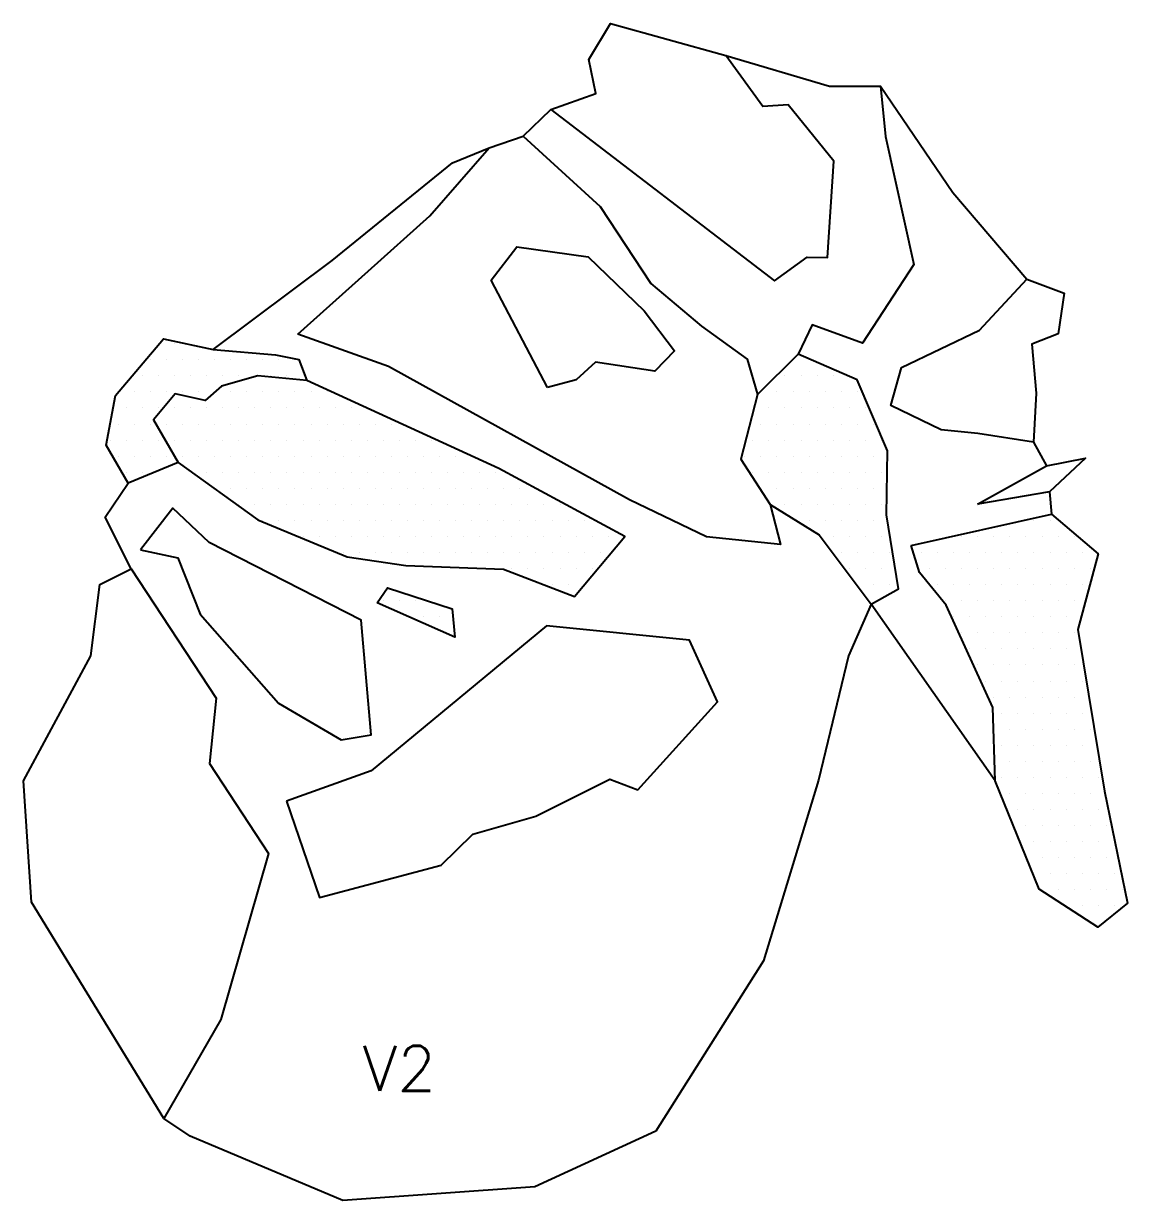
# Model space of a CAD drawing. Header units: metres. Extents: x 0.38 to 3.37, y -16.46 to -13.19.
# Drawn here: x 0.383 to 1.241, y -15.717 to -14.801 of the extents above; entities that cross this region are included whole.
import ezdxf

# ---------------------------------------------------------------- set-up
doc = ezdxf.new("R2010")
doc.units = ezdxf.units.M
doc.header["$LTSCALE"] = 25
doc.header["$MEASUREMENT"] = 0
doc.layers.get('0').update_dxf_attribs({"linetype": 'CONTINUOUS'})
for name, color, linetype in [('BEFUND', 1, 'CONTINUOUS'), ('BEFUNDSCHRAFF', 1, 'CONTINUOUS'), ('STEINE', 4, 'CONTINUOUS'), ('STEINESCHRAFF', 4, 'CONTINUOUS')]:
    doc.layers.add(name, color=color, linetype=linetype)
doc.styles.get("Standard").update_dxf_attribs({"font": 'txt.shx'})

# ---------------------------------------------------------------- blocks, each defined once
blk = doc.blocks.new('*X1')
at = {"color": 0}
for p, q in [((50, -1505), (50, -1505)), ((48.125, -1506.25), (48.125, -1506.25)), ((49.375, -1506.25), (49.375, -1506.25)), ((50.625, -1506.25), (50.625, -1506.25)), ((51.875, -1506.25), (51.875, -1506.25)), ((53.125, -1506.25), (53.125, -1506.25)), ((54.375, -1506.25), (54.375, -1506.25)), ((55.625, -1506.25), (55.625, -1506.25)), ((56.875, -1506.25), (56.875, -1506.25)), ((58.125, -1506.25), (58.125, -1506.25)), ((59.375, -1506.25), (59.375, -1506.25)), ((98.125, -1506.25), (98.125, -1506.25)), ((99.375, -1506.25), (99.375, -1506.25)), ((47.5, -1507.5), (47.5, -1507.5)), ((48.75, -1507.5), (48.75, -1507.5)), ((50, -1507.5), (50, -1507.5)), ((51.25, -1507.5), (51.25, -1507.5)), ((52.5, -1507.5), (52.5, -1507.5)), ((53.75, -1507.5), (53.75, -1507.5)), ((55, -1507.5), (55, -1507.5)), ((56.25, -1507.5), (56.25, -1507.5)), ((57.5, -1507.5), (57.5, -1507.5)), ((58.75, -1507.5), (58.75, -1507.5)), ((60, -1507.5), (60, -1507.5)), ((97.5, -1507.5), (97.5, -1507.5)), ((98.75, -1507.5), (98.75, -1507.5)), ((100, -1507.5), (100, -1507.5)), ((101.25, -1507.5), (101.25, -1507.5)), ((46.875, -1508.75), (46.875, -1508.75)), ((48.125, -1508.75), (48.125, -1508.75)), ((49.375, -1508.75), (49.375, -1508.75)), ((50.625, -1508.75), (50.625, -1508.75)), ((51.875, -1508.75), (51.875, -1508.75)), ((53.125, -1508.75), (53.125, -1508.75)), ((54.375, -1508.75), (54.375, -1508.75)), ((55.625, -1508.75), (55.625, -1508.75)), ((56.875, -1508.75), (56.875, -1508.75)), ((58.125, -1508.75), (58.125, -1508.75)), ((59.375, -1508.75), (59.375, -1508.75)), ((60.625, -1508.75), (60.625, -1508.75)), ((61.875, -1508.75), (61.875, -1508.75)), ((95.625, -1508.75), (95.625, -1508.75)), ((96.875, -1508.75), (96.875, -1508.75)), ((98.125, -1508.75), (98.125, -1508.75)), ((99.375, -1508.75), (99.375, -1508.75)), ((100.625, -1508.75), (100.625, -1508.75)), ((101.875, -1508.75), (101.875, -1508.75)), ((103.125, -1508.75), (103.125, -1508.75)), ((46.25, -1510), (46.25, -1510)), ((47.5, -1510), (47.5, -1510)), ((48.75, -1510), (48.75, -1510)), ((50, -1510), (50, -1510)), ((51.25, -1510), (51.25, -1510)), ((52.5, -1510), (52.5, -1510)), ((53.75, -1510), (53.75, -1510)), ((55, -1510), (55, -1510)), ((56.25, -1510), (56.25, -1510)), ((57.5, -1510), (57.5, -1510)), ((58.75, -1510), (58.75, -1510)), ((60, -1510), (60, -1510)), ((61.25, -1510), (61.25, -1510)), ((62.5, -1510), (62.5, -1510)), ((63.75, -1510), (63.75, -1510)), ((96.25, -1510), (96.25, -1510)), ((97.5, -1510), (97.5, -1510)), ((98.75, -1510), (98.75, -1510)), ((100, -1510), (100, -1510)), ((101.25, -1510), (101.25, -1510)), ((102.5, -1510), (102.5, -1510)), ((103.75, -1510), (103.75, -1510)), ((45.625, -1511.25), (45.625, -1511.25)), ((46.875, -1511.25), (46.875, -1511.25)), ((48.125, -1511.25), (48.125, -1511.25)), ((49.375, -1511.25), (49.375, -1511.25)), ((50.625, -1511.25), (50.625, -1511.25)), ((51.875, -1511.25), (51.875, -1511.25)), ((53.125, -1511.25), (53.125, -1511.25)), ((54.375, -1511.25), (54.375, -1511.25)), ((55.625, -1511.25), (55.625, -1511.25)), ((56.875, -1511.25), (56.875, -1511.25)), ((58.125, -1511.25), (58.125, -1511.25)), ((59.375, -1511.25), (59.375, -1511.25)), ((60.625, -1511.25), (60.625, -1511.25)), ((61.875, -1511.25), (61.875, -1511.25)), ((63.125, -1511.25), (63.125, -1511.25)), ((64.375, -1511.25), (64.375, -1511.25)), ((65.625, -1511.25), (65.625, -1511.25)), ((66.875, -1511.25), (66.875, -1511.25)), ((95.625, -1511.25), (95.625, -1511.25)), ((96.875, -1511.25), (96.875, -1511.25)), ((98.125, -1511.25), (98.125, -1511.25)), ((99.375, -1511.25), (99.375, -1511.25)), ((100.625, -1511.25), (100.625, -1511.25)), ((101.875, -1511.25), (101.875, -1511.25)), ((103.125, -1511.25), (103.125, -1511.25)), ((104.375, -1511.25), (104.375, -1511.25)), ((45, -1512.5), (45, -1512.5)), ((46.25, -1512.5), (46.25, -1512.5)), ((47.5, -1512.5), (47.5, -1512.5)), ((48.75, -1512.5), (48.75, -1512.5)), ((50, -1512.5), (50, -1512.5)), ((51.25, -1512.5), (51.25, -1512.5)), ((52.5, -1512.5), (52.5, -1512.5)), ((53.75, -1512.5), (53.75, -1512.5)), ((55, -1512.5), (55, -1512.5)), ((56.25, -1512.5), (56.25, -1512.5)), ((57.5, -1512.5), (57.5, -1512.5)), ((58.75, -1512.5), (58.75, -1512.5)), ((60, -1512.5), (60, -1512.5)), ((61.25, -1512.5), (61.25, -1512.5)), ((62.5, -1512.5), (62.5, -1512.5)), ((63.75, -1512.5), (63.75, -1512.5)), ((65, -1512.5), (65, -1512.5)), ((66.25, -1512.5), (66.25, -1512.5)), ((67.5, -1512.5), (67.5, -1512.5)), ((68.75, -1512.5), (68.75, -1512.5)), ((70, -1512.5), (70, -1512.5)), ((95, -1512.5), (95, -1512.5)), ((96.25, -1512.5), (96.25, -1512.5)), ((97.5, -1512.5), (97.5, -1512.5)), ((98.75, -1512.5), (98.75, -1512.5)), ((100, -1512.5), (100, -1512.5)), ((101.25, -1512.5), (101.25, -1512.5)), ((102.5, -1512.5), (102.5, -1512.5)), ((103.75, -1512.5), (103.75, -1512.5)), ((105, -1512.5), (105, -1512.5)), ((45.625, -1513.75), (45.625, -1513.75)), ((46.875, -1513.75), (46.875, -1513.75)), ((48.125, -1513.75), (48.125, -1513.75)), ((49.375, -1513.75), (49.375, -1513.75)), ((50.625, -1513.75), (50.625, -1513.75)), ((51.875, -1513.75), (51.875, -1513.75)), ((53.125, -1513.75), (53.125, -1513.75)), ((54.375, -1513.75), (54.375, -1513.75)), ((55.625, -1513.75), (55.625, -1513.75)), ((56.875, -1513.75), (56.875, -1513.75)), ((58.125, -1513.75), (58.125, -1513.75)), ((59.375, -1513.75), (59.375, -1513.75)), ((60.625, -1513.75), (60.625, -1513.75)), ((61.875, -1513.75), (61.875, -1513.75)), ((63.125, -1513.75), (63.125, -1513.75)), ((64.375, -1513.75), (64.375, -1513.75)), ((65.625, -1513.75), (65.625, -1513.75)), ((66.875, -1513.75), (66.875, -1513.75)), ((68.125, -1513.75), (68.125, -1513.75)), ((69.375, -1513.75), (69.375, -1513.75)), ((70.625, -1513.75), (70.625, -1513.75)), ((71.875, -1513.75), (71.875, -1513.75)), ((73.125, -1513.75), (73.125, -1513.75)), ((94.375, -1513.75), (94.375, -1513.75)), ((95.625, -1513.75), (95.625, -1513.75)), ((96.875, -1513.75), (96.875, -1513.75)), ((98.125, -1513.75), (98.125, -1513.75)), ((99.375, -1513.75), (99.375, -1513.75)), ((100.625, -1513.75), (100.625, -1513.75)), ((101.875, -1513.75), (101.875, -1513.75)), ((103.125, -1513.75), (103.125, -1513.75)), ((104.375, -1513.75), (104.375, -1513.75)), ((46.25, -1515), (46.25, -1515)), ((47.5, -1515), (47.5, -1515)), ((52.5, -1515), (52.5, -1515)), ((53.75, -1515), (53.75, -1515)), ((55, -1515), (55, -1515)), ((56.25, -1515), (56.25, -1515)), ((57.5, -1515), (57.5, -1515)), ((58.75, -1515), (58.75, -1515)), ((60, -1515), (60, -1515)), ((61.25, -1515), (61.25, -1515)), ((62.5, -1515), (62.5, -1515)), ((63.75, -1515), (63.75, -1515)), ((65, -1515), (65, -1515)), ((66.25, -1515), (66.25, -1515)), ((67.5, -1515), (67.5, -1515)), ((68.75, -1515), (68.75, -1515)), ((70, -1515), (70, -1515)), ((71.25, -1515), (71.25, -1515)), ((72.5, -1515), (72.5, -1515)), ((73.75, -1515), (73.75, -1515)), ((75, -1515), (75, -1515)), ((95, -1515), (95, -1515)), ((96.25, -1515), (96.25, -1515)), ((97.5, -1515), (97.5, -1515)), ((98.75, -1515), (98.75, -1515)), ((100, -1515), (100, -1515)), ((101.25, -1515), (101.25, -1515)), ((102.5, -1515), (102.5, -1515)), ((103.75, -1515), (103.75, -1515)), ((105, -1515), (105, -1515)), ((53.125, -1516.25), (53.125, -1516.25)), ((54.375, -1516.25), (54.375, -1516.25)), ((55.625, -1516.25), (55.625, -1516.25)), ((56.875, -1516.25), (56.875, -1516.25)), ((58.125, -1516.25), (58.125, -1516.25)), ((59.375, -1516.25), (59.375, -1516.25)), ((60.625, -1516.25), (60.625, -1516.25)), ((61.875, -1516.25), (61.875, -1516.25)), ((63.125, -1516.25), (63.125, -1516.25)), ((64.375, -1516.25), (64.375, -1516.25)), ((65.625, -1516.25), (65.625, -1516.25)), ((66.875, -1516.25), (66.875, -1516.25)), ((68.125, -1516.25), (68.125, -1516.25)), ((69.375, -1516.25), (69.375, -1516.25)), ((70.625, -1516.25), (70.625, -1516.25)), ((71.875, -1516.25), (71.875, -1516.25)), ((73.125, -1516.25), (73.125, -1516.25)), ((74.375, -1516.25), (74.375, -1516.25)), ((75.625, -1516.25), (75.625, -1516.25)), ((76.875, -1516.25), (76.875, -1516.25)), ((95.625, -1516.25), (95.625, -1516.25)), ((96.875, -1516.25), (96.875, -1516.25)), ((98.125, -1516.25), (98.125, -1516.25)), ((99.375, -1516.25), (99.375, -1516.25)), ((100.625, -1516.25), (100.625, -1516.25)), ((101.875, -1516.25), (101.875, -1516.25)), ((103.125, -1516.25), (103.125, -1516.25)), ((104.375, -1516.25), (104.375, -1516.25)), ((55, -1517.5), (55, -1517.5)), ((56.25, -1517.5), (56.25, -1517.5)), ((57.5, -1517.5), (57.5, -1517.5)), ((58.75, -1517.5), (58.75, -1517.5)), ((60, -1517.5), (60, -1517.5)), ((61.25, -1517.5), (61.25, -1517.5)), ((62.5, -1517.5), (62.5, -1517.5)), ((63.75, -1517.5), (63.75, -1517.5)), ((65, -1517.5), (65, -1517.5)), ((66.25, -1517.5), (66.25, -1517.5)), ((67.5, -1517.5), (67.5, -1517.5)), ((68.75, -1517.5), (68.75, -1517.5)), ((70, -1517.5), (70, -1517.5)), ((71.25, -1517.5), (71.25, -1517.5)), ((72.5, -1517.5), (72.5, -1517.5)), ((73.75, -1517.5), (73.75, -1517.5)), ((75, -1517.5), (75, -1517.5)), ((76.25, -1517.5), (76.25, -1517.5)), ((77.5, -1517.5), (77.5, -1517.5)), ((78.75, -1517.5), (78.75, -1517.5)), ((80, -1517.5), (80, -1517.5)), ((97.5, -1517.5), (97.5, -1517.5)), ((98.75, -1517.5), (98.75, -1517.5)), ((100, -1517.5), (100, -1517.5)), ((101.25, -1517.5), (101.25, -1517.5)), ((102.5, -1517.5), (102.5, -1517.5)), ((103.75, -1517.5), (103.75, -1517.5)), ((105, -1517.5), (105, -1517.5)), ((56.875, -1518.75), (56.875, -1518.75)), ((58.125, -1518.75), (58.125, -1518.75)), ((59.375, -1518.75), (59.375, -1518.75)), ((60.625, -1518.75), (60.625, -1518.75)), ((61.875, -1518.75), (61.875, -1518.75)), ((63.125, -1518.75), (63.125, -1518.75)), ((64.375, -1518.75), (64.375, -1518.75)), ((65.625, -1518.75), (65.625, -1518.75)), ((66.875, -1518.75), (66.875, -1518.75)), ((68.125, -1518.75), (68.125, -1518.75)), ((69.375, -1518.75), (69.375, -1518.75)), ((70.625, -1518.75), (70.625, -1518.75)), ((71.875, -1518.75), (71.875, -1518.75)), ((73.125, -1518.75), (73.125, -1518.75)), ((74.375, -1518.75), (74.375, -1518.75)), ((75.625, -1518.75), (75.625, -1518.75)), ((76.875, -1518.75), (76.875, -1518.75)), ((78.125, -1518.75), (78.125, -1518.75)), ((79.375, -1518.75), (79.375, -1518.75)), ((80.625, -1518.75), (80.625, -1518.75)), ((81.875, -1518.75), (81.875, -1518.75)), ((99.375, -1518.75), (99.375, -1518.75)), ((100.625, -1518.75), (100.625, -1518.75)), ((101.875, -1518.75), (101.875, -1518.75)), ((103.125, -1518.75), (103.125, -1518.75)), ((104.375, -1518.75), (104.375, -1518.75)), ((116.875, -1518.75), (116.875, -1518.75)), ((118.125, -1518.75), (118.125, -1518.75)), ((60, -1520), (60, -1520)), ((61.25, -1520), (61.25, -1520)), ((62.5, -1520), (62.5, -1520)), ((63.75, -1520), (63.75, -1520)), ((65, -1520), (65, -1520)), ((66.25, -1520), (66.25, -1520)), ((67.5, -1520), (67.5, -1520)), ((68.75, -1520), (68.75, -1520)), ((70, -1520), (70, -1520)), ((71.25, -1520), (71.25, -1520)), ((72.5, -1520), (72.5, -1520)), ((73.75, -1520), (73.75, -1520)), ((75, -1520), (75, -1520)), ((76.25, -1520), (76.25, -1520)), ((77.5, -1520), (77.5, -1520)), ((78.75, -1520), (78.75, -1520)), ((80, -1520), (80, -1520)), ((81.25, -1520), (81.25, -1520)), ((82.5, -1520), (82.5, -1520)), ((83.75, -1520), (83.75, -1520)), ((85, -1520), (85, -1520)), ((101.25, -1520), (101.25, -1520)), ((102.5, -1520), (102.5, -1520)), ((103.75, -1520), (103.75, -1520)), ((105, -1520), (105, -1520)), ((111.25, -1520), (111.25, -1520)), ((112.5, -1520), (112.5, -1520)), ((113.75, -1520), (113.75, -1520)), ((115, -1520), (115, -1520)), ((116.25, -1520), (116.25, -1520)), ((117.5, -1520), (117.5, -1520)), ((118.75, -1520), (118.75, -1520)), ((120, -1520), (120, -1520)), ((63.125, -1521.25), (63.125, -1521.25)), ((64.375, -1521.25), (64.375, -1521.25)), ((65.625, -1521.25), (65.625, -1521.25)), ((66.875, -1521.25), (66.875, -1521.25)), ((68.125, -1521.25), (68.125, -1521.25)), ((69.375, -1521.25), (69.375, -1521.25)), ((70.625, -1521.25), (70.625, -1521.25)), ((71.875, -1521.25), (71.875, -1521.25)), ((73.125, -1521.25), (73.125, -1521.25)), ((74.375, -1521.25), (74.375, -1521.25)), ((75.625, -1521.25), (75.625, -1521.25)), ((76.875, -1521.25), (76.875, -1521.25)), ((78.125, -1521.25), (78.125, -1521.25)), ((79.375, -1521.25), (79.375, -1521.25)), ((80.625, -1521.25), (80.625, -1521.25)), ((81.875, -1521.25), (81.875, -1521.25)), ((83.125, -1521.25), (83.125, -1521.25)), ((101.875, -1521.25), (101.875, -1521.25)), ((103.125, -1521.25), (103.125, -1521.25)), ((104.375, -1521.25), (104.375, -1521.25)), ((105.625, -1521.25), (105.625, -1521.25)), ((108.125, -1521.25), (108.125, -1521.25)), ((109.375, -1521.25), (109.375, -1521.25)), ((110.625, -1521.25), (110.625, -1521.25)), ((111.875, -1521.25), (111.875, -1521.25)), ((113.125, -1521.25), (113.125, -1521.25)), ((114.375, -1521.25), (114.375, -1521.25)), ((115.625, -1521.25), (115.625, -1521.25)), ((116.875, -1521.25), (116.875, -1521.25)), ((118.125, -1521.25), (118.125, -1521.25)), ((119.375, -1521.25), (119.375, -1521.25)), ((120.625, -1521.25), (120.625, -1521.25)), ((75, -1522.5), (75, -1522.5)), ((76.25, -1522.5), (76.25, -1522.5)), ((77.5, -1522.5), (77.5, -1522.5)), ((78.75, -1522.5), (78.75, -1522.5)), ((80, -1522.5), (80, -1522.5)), ((81.25, -1522.5), (81.25, -1522.5)), ((82.5, -1522.5), (82.5, -1522.5)), ((102.5, -1522.5), (102.5, -1522.5)), ((103.75, -1522.5), (103.75, -1522.5)), ((105, -1522.5), (105, -1522.5)), ((108.75, -1522.5), (108.75, -1522.5)), ((110, -1522.5), (110, -1522.5)), ((111.25, -1522.5), (111.25, -1522.5)), ((112.5, -1522.5), (112.5, -1522.5)), ((113.75, -1522.5), (113.75, -1522.5)), ((115, -1522.5), (115, -1522.5)), ((116.25, -1522.5), (116.25, -1522.5)), ((117.5, -1522.5), (117.5, -1522.5)), ((118.75, -1522.5), (118.75, -1522.5)), ((120, -1522.5), (120, -1522.5)), ((121.25, -1522.5), (121.25, -1522.5)), ((79.375, -1523.75), (79.375, -1523.75)), ((80.625, -1523.75), (80.625, -1523.75)), ((81.875, -1523.75), (81.875, -1523.75)), ((103.125, -1523.75), (103.125, -1523.75)), ((104.375, -1523.75), (104.375, -1523.75)), ((105.625, -1523.75), (105.625, -1523.75)), ((109.375, -1523.75), (109.375, -1523.75)), ((110.625, -1523.75), (110.625, -1523.75)), ((111.875, -1523.75), (111.875, -1523.75)), ((113.125, -1523.75), (113.125, -1523.75)), ((114.375, -1523.75), (114.375, -1523.75)), ((115.625, -1523.75), (115.625, -1523.75)), ((116.875, -1523.75), (116.875, -1523.75)), ((118.125, -1523.75), (118.125, -1523.75)), ((119.375, -1523.75), (119.375, -1523.75)), ((120.625, -1523.75), (120.625, -1523.75)), ((66.25, -1525), (66.25, -1525)), ((67.5, -1525), (67.5, -1525)), ((68.75, -1525), (68.75, -1525)), ((110, -1525), (110, -1525)), ((111.25, -1525), (111.25, -1525)), ((112.5, -1525), (112.5, -1525)), ((113.75, -1525), (113.75, -1525)), ((115, -1525), (115, -1525)), ((116.25, -1525), (116.25, -1525)), ((117.5, -1525), (117.5, -1525)), ((118.75, -1525), (118.75, -1525)), ((120, -1525), (120, -1525)), ((69.375, -1526.25), (69.375, -1526.25)), ((70.625, -1526.25), (70.625, -1526.25)), ((110.625, -1526.25), (110.625, -1526.25)), ((111.875, -1526.25), (111.875, -1526.25)), ((113.125, -1526.25), (113.125, -1526.25)), ((114.375, -1526.25), (114.375, -1526.25)), ((115.625, -1526.25), (115.625, -1526.25)), ((116.875, -1526.25), (116.875, -1526.25)), ((118.125, -1526.25), (118.125, -1526.25)), ((119.375, -1526.25), (119.375, -1526.25)), ((71.25, -1527.5), (71.25, -1527.5)), ((111.25, -1527.5), (111.25, -1527.5)), ((112.5, -1527.5), (112.5, -1527.5)), ((113.75, -1527.5), (113.75, -1527.5)), ((115, -1527.5), (115, -1527.5)), ((116.25, -1527.5), (116.25, -1527.5)), ((117.5, -1527.5), (117.5, -1527.5)), ((118.75, -1527.5), (118.75, -1527.5)), ((120, -1527.5), (120, -1527.5)), ((111.875, -1528.75), (111.875, -1528.75)), ((113.125, -1528.75), (113.125, -1528.75)), ((114.375, -1528.75), (114.375, -1528.75)), ((115.625, -1528.75), (115.625, -1528.75)), ((116.875, -1528.75), (116.875, -1528.75)), ((118.125, -1528.75), (118.125, -1528.75)), ((119.375, -1528.75), (119.375, -1528.75)), ((112.5, -1530), (112.5, -1530)), ((113.75, -1530), (113.75, -1530)), ((115, -1530), (115, -1530)), ((116.25, -1530), (116.25, -1530)), ((117.5, -1530), (117.5, -1530)), ((118.75, -1530), (118.75, -1530)), ((120, -1530), (120, -1530)), ((113.125, -1531.25), (113.125, -1531.25)), ((114.375, -1531.25), (114.375, -1531.25)), ((115.625, -1531.25), (115.625, -1531.25)), ((116.875, -1531.25), (116.875, -1531.25)), ((118.125, -1531.25), (118.125, -1531.25)), ((119.375, -1531.25), (119.375, -1531.25)), ((120.625, -1531.25), (120.625, -1531.25)), ((113.75, -1532.5), (113.75, -1532.5)), ((115, -1532.5), (115, -1532.5)), ((116.25, -1532.5), (116.25, -1532.5)), ((117.5, -1532.5), (117.5, -1532.5)), ((118.75, -1532.5), (118.75, -1532.5)), ((120, -1532.5), (120, -1532.5)), ((114.375, -1533.75), (114.375, -1533.75)), ((115.625, -1533.75), (115.625, -1533.75)), ((116.875, -1533.75), (116.875, -1533.75)), ((118.125, -1533.75), (118.125, -1533.75)), ((119.375, -1533.75), (119.375, -1533.75)), ((120.625, -1533.75), (120.625, -1533.75)), ((113.75, -1535), (113.75, -1535)), ((115, -1535), (115, -1535)), ((116.25, -1535), (116.25, -1535)), ((117.5, -1535), (117.5, -1535)), ((118.75, -1535), (118.75, -1535)), ((120, -1535), (120, -1535)), ((121.25, -1535), (121.25, -1535)), ((114.375, -1536.25), (114.375, -1536.25)), ((115.625, -1536.25), (115.625, -1536.25)), ((116.875, -1536.25), (116.875, -1536.25)), ((118.125, -1536.25), (118.125, -1536.25)), ((119.375, -1536.25), (119.375, -1536.25)), ((120.625, -1536.25), (120.625, -1536.25)), ((115, -1537.5), (115, -1537.5)), ((116.25, -1537.5), (116.25, -1537.5)), ((117.5, -1537.5), (117.5, -1537.5)), ((118.75, -1537.5), (118.75, -1537.5)), ((120, -1537.5), (120, -1537.5)), ((121.25, -1537.5), (121.25, -1537.5)), ((114.375, -1538.75), (114.375, -1538.75)), ((115.625, -1538.75), (115.625, -1538.75)), ((116.875, -1538.75), (116.875, -1538.75)), ((118.125, -1538.75), (118.125, -1538.75)), ((119.375, -1538.75), (119.375, -1538.75)), ((120.625, -1538.75), (120.625, -1538.75)), ((121.875, -1538.75), (121.875, -1538.75)), ((115, -1540), (115, -1540)), ((116.25, -1540), (116.25, -1540)), ((117.5, -1540), (117.5, -1540)), ((118.75, -1540), (118.75, -1540)), ((120, -1540), (120, -1540)), ((121.25, -1540), (121.25, -1540)), ((115.625, -1541.25), (115.625, -1541.25)), ((116.875, -1541.25), (116.875, -1541.25)), ((118.125, -1541.25), (118.125, -1541.25)), ((119.375, -1541.25), (119.375, -1541.25)), ((120.625, -1541.25), (120.625, -1541.25)), ((121.875, -1541.25), (121.875, -1541.25)), ((116.25, -1542.5), (116.25, -1542.5)), ((117.5, -1542.5), (117.5, -1542.5)), ((118.75, -1542.5), (118.75, -1542.5)), ((120, -1542.5), (120, -1542.5)), ((121.25, -1542.5), (121.25, -1542.5)), ((122.5, -1542.5), (122.5, -1542.5)), ((116.875, -1543.75), (116.875, -1543.75)), ((118.125, -1543.75), (118.125, -1543.75)), ((119.375, -1543.75), (119.375, -1543.75)), ((120.625, -1543.75), (120.625, -1543.75)), ((121.875, -1543.75), (121.875, -1543.75)), ((123.125, -1543.75), (123.125, -1543.75)), ((117.5, -1545), (117.5, -1545)), ((118.75, -1545), (118.75, -1545)), ((120, -1545), (120, -1545)), ((121.25, -1545), (121.25, -1545)), ((122.5, -1545), (122.5, -1545)), ((116.875, -1546.25), (116.875, -1546.25)), ((118.125, -1546.25), (118.125, -1546.25)), ((119.375, -1546.25), (119.375, -1546.25)), ((120.625, -1546.25), (120.625, -1546.25)), ((121.875, -1546.25), (121.875, -1546.25)), ((123.125, -1546.25), (123.125, -1546.25)), ((117.5, -1547.5), (117.5, -1547.5)), ((118.75, -1547.5), (118.75, -1547.5)), ((120, -1547.5), (120, -1547.5)), ((121.25, -1547.5), (121.25, -1547.5)), ((122.5, -1547.5), (122.5, -1547.5)), ((123.75, -1547.5), (123.75, -1547.5)), ((119.375, -1548.75), (119.375, -1548.75)), ((120.625, -1548.75), (120.625, -1548.75)), ((121.875, -1548.75), (121.875, -1548.75)), ((123.125, -1548.75), (123.125, -1548.75)), ((121.25, -1550), (121.25, -1550))]:
    blk.add_line(p, q, dxfattribs=at)

msp = doc.modelspace()

# ---------------------------------------------------------------- linework, layer by layer
at = {"layer": 'BEFUND'}
for points in [[(1.04941, -14.84961), (1.10554, -14.93234), (1.16327, -14.99981)], [(0.53019, -15.05444), (0.62266, -14.98511), (0.71618, -14.90917), (0.74474, -14.89759)], [(1.16829, -15.1266), (1.17839, -15.14497)], [(0.46628, -15.22521), (0.4461, -15.18489), (0.46404, -15.1585)], [(1.18084, -15.16535), (1.18229, -15.18267)], [(1.13857, -15.39018), (1.04196, -15.25279), (1.02447, -15.29293), (1.00111, -15.38956), (0.95821, -15.53038), (0.87462, -15.66288), (0.78024, -15.70623), (0.63102, -15.71675), (0.51211, -15.66682), (0.49181, -15.65298)]]:
    msp.add_lwpolyline(points, dxfattribs=at)
at = {"layer": 'STEINE'}
for points in [[(0.77125, -14.88855), (0.79273, -14.86778), (0.82792, -14.85521), (0.82244, -14.82871), (0.83937, -14.80079), (0.92886, -14.82563), (1.0097, -14.84942), (1.04941, -14.84961), (1.0533, -14.88883), (1.07525, -14.9882), (1.03526, -15.04962), (0.99612, -15.03519), (0.98532, -15.05805), (0.95361, -15.08947)], [(0.79273, -14.86778), (0.96675, -15.00094), (0.99229, -14.98273), (1.00807, -14.9828), (1.01299, -14.90799), (0.97756, -14.86404), (0.9577, -14.86548), (0.92886, -14.82563)], [(0.59592, -15.04252), (0.65062, -14.99339), (0.69868, -14.95033), (0.74474, -14.89759), (0.77125, -14.88855), (0.83108, -14.9433), (0.87052, -15.00305), (0.91007, -15.03632), (0.9456, -15.06194), (0.95361, -15.08947), (0.94066, -15.13981), (0.9634, -15.17505), (0.97141, -15.20614), (0.91391, -15.20027), (0.85396, -15.17149), (0.66657, -15.06779), (0.59592, -15.04252)], [(0.79021, -15.08414), (0.7463, -15.00044), (0.76628, -14.97457), (0.82174, -14.98246), (0.86533, -15.02441), (0.88911, -15.05557), (0.87377, -15.07128), (0.82747, -15.06445), (0.81264, -15.07813), (0.79021, -15.08414)], [(1.06572, -15.0686), (1.12643, -15.03935), (1.16327, -14.99981), (1.19224, -15.01063), (1.18751, -15.04217), (1.16711, -15.05023), (1.1705, -15.08843), (1.16829, -15.1266), (1.12505, -15.11978), (1.09655, -15.11711), (1.05743, -15.09809), (1.06572, -15.0686)], [(0.50281, -15.14239), (0.46404, -15.1585), (0.44687, -15.12889), (0.45417, -15.09024), (0.49154, -15.04611), (0.53019, -15.05444), (0.57854, -15.05873), (0.59685, -15.06238), (0.60288, -15.0787)], [(0.9634, -15.17505), (1.00148, -15.19864), (1.04196, -15.25279), (1.0634, -15.24067), (1.05399, -15.1831), (1.05473, -15.13321), (1.03105, -15.07811), (0.98532, -15.05805)], [(0.60288, -15.0787), (0.56472, -15.07496), (0.53668, -15.08298), (0.5239, -15.09412), (0.50051, -15.08892), (0.48361, -15.10921), (0.50281, -15.14239), (0.56471, -15.18696), (0.63433, -15.21579), (0.68012, -15.22262), (0.75596, -15.22552), (0.81136, -15.24664), (0.85027, -15.19998), (0.75225, -15.14709), (0.60288, -15.0787)], [(1.1248, -15.17477), (1.17839, -15.14497), (1.20896, -15.139), (1.18084, -15.16535), (1.1248, -15.17477)], [(0.47347, -15.21047), (0.50247, -15.21672), (0.52008, -15.26058), (0.58086, -15.32959), (0.6296, -15.35832), (0.65304, -15.35436), (0.6453, -15.26523), (0.52696, -15.20461), (0.49857, -15.17801), (0.47347, -15.21047)], [(1.07323, -15.20711), (1.18229, -15.18267), (1.2188, -15.21338), (1.20275, -15.27236), (1.22356, -15.39821), (1.24149, -15.48535), (1.21849, -15.50408), (1.17281, -15.47435), (1.13857, -15.39018), (1.1368, -15.33316), (1.10051, -15.25357), (1.07975, -15.22802), (1.07323, -15.20711)], [(0.49181, -15.65298), (0.38872, -15.4845), (0.38254, -15.39028), (0.43491, -15.29277), (0.44179, -15.23731), (0.46628, -15.22521), (0.53251, -15.32581), (0.52719, -15.37669), (0.5732, -15.44665), (0.53595, -15.5758), (0.49181, -15.65298)], [(0.65759, -15.25154), (0.66579, -15.23987), (0.71611, -15.25639), (0.71805, -15.27829), (0.65759, -15.25154)], [(0.58713, -15.40599), (0.61275, -15.48094), (0.70756, -15.45592), (0.73211, -15.4316), (0.78105, -15.41757), (0.83871, -15.38881), (0.86056, -15.39706), (0.92248, -15.32861), (0.90081, -15.28065), (0.78936, -15.26945), (0.65291, -15.38236), (0.58713, -15.40599)]]:
    msp.add_lwpolyline(points, dxfattribs=at)

# ---------------------------------------------------------------- block references
at = {"layer": 'STEINESCHRAFF', "xscale": 0.01, "yscale": 0.01, "zscale": 0.01}
msp.add_blockref('*X1', (0, 0), dxfattribs=at)

# ---------------------------------------------------------------- texts
at = {"layer": 'BEFUNDSCHRAFF'}
msp.add_text('V2', height=0.035, dxfattribs=at).set_placement((0.64635, -15.6315))

doc.saveas('drawing.dxf')
